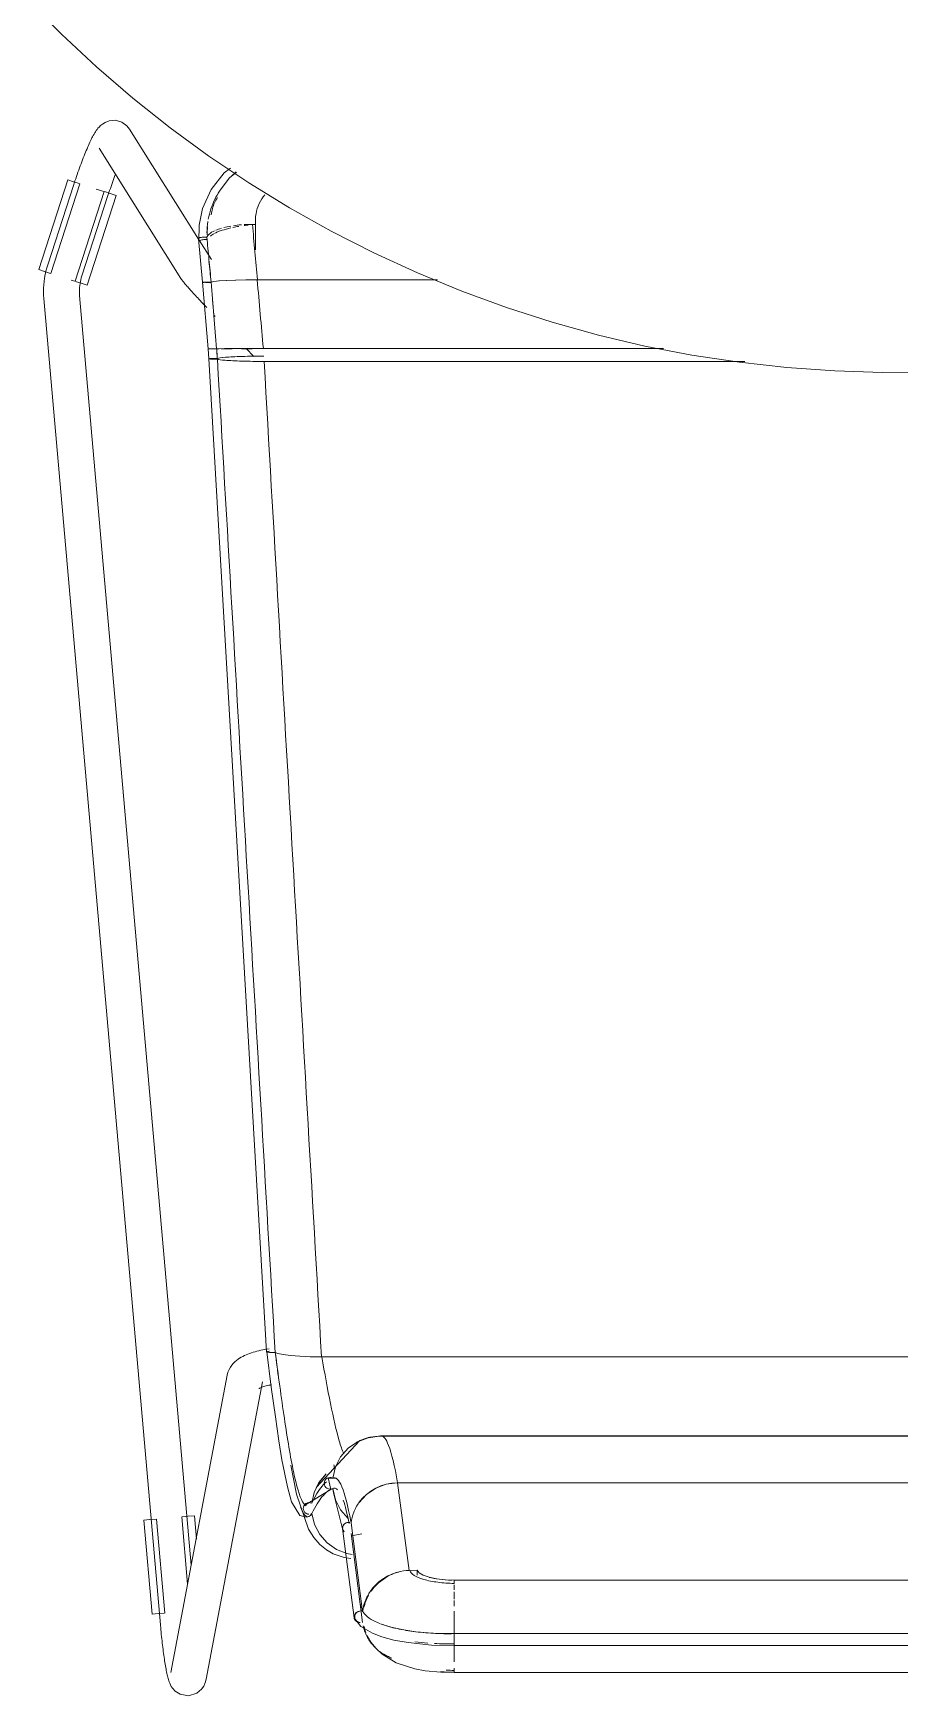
# Model space of a CAD drawing. Header units: millimetres. Extents: x 155927 to 295199, y -4084 to 97293.
# Drawn here: x 156999 to 157288, y 11264 to 11819 of the extents above; entities that cross this region are included whole.
import ezdxf

# ---------------------------------------------------------------- set-up
doc = ezdxf.new("R2010")
doc.units = ezdxf.units.MM
doc.header["$MEASUREMENT"] = 0
doc.layers.add('I-FURN', color=8, linetype='CONTINUOUS', lineweight=9)

msp = doc.modelspace()

# ---------------------------------------------------------------- linework, layer by layer
at = {"layer": 'I-FURN'}
for p, q in [((156996.69, 11830.47), (157007.95, 11819.1)), ((157007.95, 11819.1), (157019.64, 11808.18)), ((157019.64, 11808.18), (157031.77, 11797.75)), ((157031.77, 11797.75), (157044.3, 11787.8)), ((157019.06, 11786.1), (157018.83, 11785.7)), ((157019.31, 11786.49), (157019.06, 11786.1)), ((157019.56, 11786.88), (157019.31, 11786.49)), ((157019.84, 11787.27), (157019.56, 11786.88)), ((157020.15, 11787.67), (157019.84, 11787.27)), ((157020.52, 11788.1), (157020.15, 11787.67)), ((157020.99, 11788.57), (157020.52, 11788.1)), ((157021.61, 11789.09), (157020.99, 11788.57)), ((157022.53, 11789.65), (157021.61, 11789.09)), ((157023.91, 11790.17), (157022.53, 11789.65)), ((157025.88, 11790.35), (157023.91, 11790.17)), ((157028.11, 11789.76), (157025.88, 11790.35)), ((157029.84, 11788.54), (157028.11, 11789.76)), ((157029.84, 11788.54), (157030.74, 11787.41)), ((157053.77, 11750.65), (157030.74, 11787.41)), ((157044.3, 11787.8), (157057.22, 11778.36)), ((157016.49, 11780.86), (157016.25, 11780.28)), ((157016.73, 11781.42), (157016.49, 11780.86)), ((157016.97, 11781.97), (157016.73, 11781.42)), ((157017.21, 11782.5), (157016.97, 11781.97)), ((157017.45, 11783.01), (157017.21, 11782.5)), ((157017.68, 11783.5), (157017.45, 11783.01)), ((157017.91, 11783.97), (157017.68, 11783.5)), ((157018.14, 11784.43), (157017.91, 11783.97)), ((157018.37, 11784.87), (157018.14, 11784.43)), ((157018.6, 11785.29), (157018.37, 11784.87)), ((157018.83, 11785.7), (157018.6, 11785.29)), ((157020.57, 11781.04), (157047.87, 11737.46)), ((157014.23, 11775.13), (157013.98, 11774.43)), ((157014.49, 11775.82), (157014.23, 11775.13)), ((157014.74, 11776.49), (157014.49, 11775.82)), ((157014.99, 11777.16), (157014.74, 11776.49)), ((157015.25, 11777.81), (157014.99, 11777.16)), ((157015.5, 11778.45), (157015.25, 11777.81)), ((157015.75, 11779.08), (157015.5, 11778.45)), ((157016, 11779.69), (157015.75, 11779.08)), ((157016.25, 11780.28), (157016, 11779.69)), ((157057.22, 11778.36), (157070.51, 11769.45)), ((157000.37, 11740.44), (157010.05, 11770.45)), ((157010.05, 11770.45), (157012.01, 11769.81)), ((157012.01, 11769.81), (157013.98, 11769.18)), ((157012.23, 11769.35), (157012.08, 11768.89)), ((157012.47, 11770.08), (157012.23, 11769.35)), ((157012.72, 11770.82), (157012.47, 11770.08)), ((157012.97, 11771.55), (157012.72, 11770.82)), ((157013.22, 11772.28), (157012.97, 11771.55)), ((157013.47, 11773.01), (157013.22, 11772.28)), ((157013.72, 11773.72), (157013.47, 11773.01)), ((157013.98, 11774.43), (157013.72, 11773.72)), ((157024.99, 11769.59), (157024.76, 11768.93)), ((157025.23, 11770.25), (157024.99, 11769.59)), ((157025.46, 11770.9), (157025.23, 11770.25)), ((157025.7, 11771.53), (157025.46, 11770.9)), ((157025.93, 11772.16), (157025.7, 11771.53)), ((157062.36, 11772.74), (157058.02, 11767.21)), ((157064.1, 11771.08), (157060.6, 11766.5)), ((157064.4, 11774.37), (157062.36, 11772.74)), ((157066.43, 11773.03), (157064.1, 11771.08)), ((157070.51, 11769.45), (157084.14, 11761.08)), ((157012.08, 11768.89), (157003.36, 11742.07)), ((157004.41, 11739.13), (157014.1, 11769.14)), ((157022.17, 11766.53), (157012.48, 11736.53)), ((157014.78, 11738.36), (157023.49, 11765.18)), ((157016.52, 11735.22), (157026.21, 11765.23)), ((157022.07, 11766.57), (157019.59, 11767.37)), ((157022.28, 11766.5), (157024.26, 11765.86)), ((157023.6, 11765.51), (157023.49, 11765.18)), ((157023.82, 11766.2), (157023.6, 11765.51)), ((157024.05, 11766.89), (157023.82, 11766.2)), ((157024.29, 11767.58), (157024.05, 11766.89)), ((157024.26, 11765.86), (157026.21, 11765.23)), ((157024.52, 11768.26), (157024.29, 11767.58)), ((157024.76, 11768.93), (157024.52, 11768.26)), ((157058.02, 11767.21), (157055.12, 11760.9)), ((157060.6, 11766.5), (157058.69, 11762.82)), ((157055.12, 11760.9), (157053.91, 11755.25)), ((157084.14, 11761.08), (157098.1, 11753.26)), ((157053.91, 11755.25), (157053.82, 11749.79)), ((157071.77, 11755.57), (157072.82, 11755.57)), ((157072.76, 11756.82), (157072.76, 11747.06)), ((157098.1, 11753.26), (157112.36, 11746)), ((157055.12, 11736.19), (157053.7, 11750.68)), ((157058.04, 11743.83), (157054, 11750.28)), ((157003.36, 11742.07), (157003.03, 11740.98)), ((157112.36, 11746), (157126.89, 11739.32)), ((157002.32, 11739.81), (157000.37, 11740.44)), ((157002.15, 11736.5), (157002.05, 11735.36)), ((157002.31, 11737.63), (157002.15, 11736.5)), ((157002.5, 11738.76), (157002.31, 11737.63)), ((157004.29, 11739.17), (157002.32, 11739.81)), ((157002.75, 11739.87), (157002.5, 11738.76)), ((157003.03, 11740.98), (157002.75, 11739.87)), ((157012.38, 11736.56), (157011.22, 11736.94)), ((157014.57, 11735.85), (157012.6, 11736.49)), ((157014.16, 11735.77), (157014.27, 11736.42)), ((157014.27, 11736.42), (157014.41, 11737.07)), ((157014.41, 11737.07), (157014.58, 11737.71)), ((157014.58, 11737.71), (157014.77, 11738.34)), ((157014.77, 11738.34), (157014.78, 11738.36)), ((157047.87, 11737.46), (157048.09, 11737.13)), ((157048.09, 11737.13), (157048.27, 11736.88)), ((157048.27, 11736.88), (157048.44, 11736.65)), ((157048.44, 11736.65), (157048.62, 11736.43)), ((157048.62, 11736.43), (157048.8, 11736.2)), ((157048.8, 11736.2), (157048.99, 11735.97)), ((157048.99, 11735.97), (157049.19, 11735.73)), ((157055.12, 11736.19), (157055.19, 11736.22)), ((157055.19, 11736.22), (157055.12, 11736.19)), ((157056.95, 11713.99), (157055.12, 11736.19)), ((157055.12, 11736.19), (157055.19, 11736.17)), ((157055.19, 11736.17), (157055.12, 11736.19)), ((157055.38, 11736.24), (157055.19, 11736.22)), ((157055.19, 11736.17), (157055.37, 11736.14)), ((157055.38, 11736.14), (157055.19, 11736.17)), ((157055.37, 11736.14), (157055.66, 11736.12)), ((157055.67, 11736.26), (157055.38, 11736.24)), ((157055.38, 11736.24), (157055.68, 11736.26)), ((157055.67, 11736.12), (157055.38, 11736.14)), ((157056.06, 11736.28), (157055.67, 11736.26)), ((157055.68, 11736.26), (157056.06, 11736.28)), ((157056.05, 11736.1), (157056.5, 11736.09)), ((157056.5, 11736.09), (157056.05, 11736.1)), ((157056.51, 11736.29), (157056.06, 11736.28)), ((157056.06, 11736.28), (157056.52, 11736.29)), ((157056.5, 11736.09), (157056.99, 11736.09)), ((157056.99, 11736.09), (157056.5, 11736.09)), ((157057, 11736.29), (157056.51, 11736.29)), ((157056.52, 11736.29), (157057.01, 11736.29)), ((157056.99, 11736.09), (157057.49, 11736.09)), ((157057.49, 11736.09), (157056.99, 11736.09)), ((157057.5, 11736.29), (157057, 11736.29)), ((157057.01, 11736.29), (157057.5, 11736.29)), ((157057.49, 11736.09), (157057.96, 11736.1)), ((157057.96, 11736.1), (157057.49, 11736.09)), ((157057.97, 11736.28), (157057.5, 11736.29)), ((157057.5, 11736.29), (157057.97, 11736.28)), ((157057.97, 11736.28), (157058.86, 11736.48)), ((157058.86, 11736.48), (157057.97, 11736.28)), ((157060.6, 11736.66), (157058.86, 11736.48)), ((157058.86, 11736.48), (157060.58, 11736.65)), ((157060.58, 11736.65), (157063.04, 11736.8)), ((157063.08, 11736.81), (157060.6, 11736.66)), ((157063.07, 11736.81), (157066.11, 11736.92)), ((157066.18, 11736.92), (157063.08, 11736.81)), ((157066.17, 11736.92), (157069.61, 11736.99)), ((157069.61, 11736.99), (157066.18, 11736.92)), ((157073.47, 11737.02), (157069.71, 11737)), ((157069.71, 11736.99), (157073.35, 11737.02)), ((157133.59, 11737.02), (157073.47, 11737.02)), ((157073.47, 11737.02), (157133.59, 11737.02)), ((157126.89, 11739.32), (157141.69, 11733.23)), ((157001.98, 11734.22), (157001.97, 11733.08)), ((157001.97, 11733.08), (157002, 11731.94)), ((157002.05, 11735.36), (157001.98, 11734.22)), ((157002, 11731.94), (157002.07, 11730.8)), ((157002.07, 11730.8), (157002.08, 11730.76)), ((157002.08, 11730.76), (157041.03, 11287.43)), ((157013.97, 11733.13), (157013.98, 11733.79)), ((157013.99, 11732.47), (157013.97, 11733.13)), ((157013.98, 11733.79), (157014.01, 11734.45)), ((157014.03, 11731.81), (157013.99, 11732.47)), ((157014.01, 11734.45), (157014.07, 11735.11)), ((157051.31, 11307.46), (157014.03, 11731.81)), ((157014.07, 11735.11), (157014.16, 11735.77)), ((157016.52, 11735.22), (157014.57, 11735.85)), ((157049.19, 11735.73), (157049.4, 11735.48)), ((157049.4, 11735.48), (157049.63, 11735.21)), ((157049.63, 11735.21), (157049.88, 11734.93)), ((157049.88, 11734.93), (157050.13, 11734.64)), ((157050.13, 11734.64), (157050.41, 11734.33)), ((157050.41, 11734.33), (157050.69, 11734.01)), ((157050.69, 11734.01), (157050.99, 11733.67)), ((157050.99, 11733.67), (157051.31, 11733.32)), ((157051.31, 11733.32), (157051.64, 11732.96)), ((157051.64, 11732.96), (157051.98, 11732.58)), ((157051.98, 11732.58), (157052.34, 11732.19)), ((157052.34, 11732.19), (157052.71, 11731.79)), ((157052.71, 11731.79), (157053.09, 11731.37)), ((157053.09, 11731.37), (157053.48, 11730.95)), ((157053.48, 11730.95), (157053.88, 11730.51)), ((157053.88, 11730.51), (157054.3, 11730.07)), ((157141.69, 11733.23), (157156.71, 11727.73)), ((157054.3, 11730.07), (157054.72, 11729.61)), ((157054.72, 11729.61), (157055.15, 11729.15)), ((157055.15, 11729.15), (157055.59, 11728.68)), ((157055.59, 11728.68), (157056.04, 11728.2)), ((157056.04, 11728.2), (157056.49, 11727.72)), ((157058.85, 11725.23), (157059.34, 11724.73)), ((157156.71, 11727.73), (157171.94, 11722.84)), ((157171.94, 11722.84), (157187.36, 11718.56)), ((157056.95, 11713.99), (157057.22, 11710.63)), ((157057.02, 11713.99), (157056.95, 11713.99)), ((157056.95, 11713.99), (157057.02, 11713.99)), ((157057.01, 11713.99), (157056.95, 11713.99)), ((157056.95, 11713.99), (157057.02, 11713.99)), ((157057.2, 11713.99), (157057.01, 11713.99)), ((157057.21, 11713.99), (157057.02, 11713.99)), ((157057.02, 11713.99), (157057.21, 11713.99)), ((157057.02, 11713.99), (157057.21, 11713.99)), ((157057.49, 11714), (157057.2, 11713.99)), ((157057.21, 11713.99), (157057.5, 11714)), ((157057.5, 11713.98), (157057.21, 11713.99)), ((157057.21, 11713.99), (157057.5, 11713.98)), ((157057.88, 11714), (157057.49, 11714)), ((157057.5, 11714), (157057.88, 11714)), ((157057.89, 11713.98), (157057.5, 11713.98)), ((157057.5, 11713.98), (157057.88, 11713.98)), ((157057.88, 11714), (157058.33, 11714)), ((157058.33, 11714), (157057.88, 11714)), ((157057.88, 11713.98), (157058.33, 11713.98)), ((157058.34, 11713.98), (157057.89, 11713.98)), ((157058.33, 11714), (157058.82, 11714)), ((157058.82, 11714), (157058.33, 11714)), ((157058.33, 11713.98), (157058.83, 11713.98)), ((157058.83, 11713.98), (157058.34, 11713.98)), ((157058.82, 11714), (157059.32, 11714)), ((157059.32, 11714), (157058.82, 11714)), ((157059.33, 11713.98), (157058.83, 11713.98)), ((157058.83, 11713.98), (157059.32, 11713.98)), ((157059.32, 11714), (157059.79, 11714)), ((157059.79, 11714), (157059.32, 11714)), ((157059.32, 11713.98), (157059.79, 11713.98)), ((157059.8, 11713.98), (157059.33, 11713.98)), ((157059.79, 11714), (157060.68, 11714.01)), ((157060.67, 11714.01), (157059.79, 11714)), ((157062.42, 11714.03), (157060.67, 11714.01)), ((157060.68, 11714.01), (157062.43, 11714.03)), ((157062.44, 11713.95), (157061.3, 11713.96)), ((157061.3, 11713.96), (157062.44, 11713.95)), ((157064.92, 11714.04), (157062.42, 11714.03)), ((157062.43, 11714.03), (157064.92, 11714.04)), ((157064.94, 11713.94), (157062.44, 11713.95)), ((157062.44, 11713.95), (157064.94, 11713.94)), ((157068.06, 11714.05), (157064.92, 11714.04)), ((157064.93, 11714.04), (157068.06, 11714.05)), ((157068.06, 11714.05), (157071.62, 11714.05)), ((157071.62, 11714.05), (157068.06, 11714.05)), ((157068.06, 11713.93), (157071.62, 11713.93)), ((157071.62, 11713.93), (157068.07, 11713.93)), ((157069.62, 11714.05), (157072.19, 11711.38)), ((157075.41, 11714.05), (157071.62, 11714.05)), ((157071.63, 11714.05), (157075.41, 11714.05)), ((157075.41, 11714.05), (157209.15, 11714.05)), ((157209.15, 11714.05), (157075.41, 11714.05)), ((157187.36, 11718.56), (157202.93, 11714.9)), ((157202.93, 11714.9), (157218.64, 11711.86)), ((157057.29, 11710.66), (157057.22, 11710.63)), ((157076.51, 11378.72), (157057.22, 11710.63)), ((157057.22, 11710.63), (157057.29, 11710.6)), ((157057.48, 11710.69), (157057.29, 11710.66)), ((157057.29, 11710.6), (157057.48, 11710.58)), ((157057.78, 11710.71), (157057.48, 11710.69)), ((157057.48, 11710.58), (157057.77, 11710.55)), ((157057.77, 11710.55), (157058.15, 11710.54)), ((157058.16, 11710.73), (157057.78, 11710.71)), ((157058.15, 11710.54), (157058.6, 11710.53)), ((157058.61, 11710.74), (157058.16, 11710.73)), ((157058.6, 11710.53), (157059.09, 11710.52)), ((157059.1, 11710.74), (157058.61, 11710.74)), ((157059.09, 11710.52), (157059.59, 11710.52)), ((157059.6, 11710.74), (157059.1, 11710.74)), ((157059.59, 11710.52), (157060.06, 11710.53)), ((157060.07, 11710.73), (157059.6, 11710.74)), ((157060.06, 11710.53), (157060.95, 11710.32)), ((157060.97, 11710.94), (157060.07, 11710.73)), ((157060.95, 11710.32), (157062.7, 11710.13)), ((157062.72, 11711.13), (157060.97, 11710.94)), ((157062.7, 11710.13), (157065.2, 11709.97)), ((157065.22, 11711.3), (157062.72, 11711.13)), ((157065.2, 11709.97), (157068.33, 11709.84)), ((157068.33, 11711.42), (157065.22, 11711.3)), ((157071.88, 11711.5), (157068.33, 11711.42)), ((157068.33, 11709.84), (157071.89, 11709.76)), ((157075.57, 11711.53), (157071.88, 11711.5)), ((157071.89, 11709.76), (157075.68, 11709.74)), ((157075.68, 11709.74), (157236.25, 11709.74)), ((157236.25, 11709.74), (157075.68, 11709.74)), ((157218.64, 11711.86), (157234.46, 11709.46)), ((157234.46, 11709.46), (157250.36, 11707.69)), ((157250.36, 11707.69), (157266.32, 11706.56)), ((157266.32, 11706.56), (157282.31, 11706.06)), ((157282.31, 11706.06), (157298.31, 11706.21)), ((157064.86, 11374.24), (157065.37, 11374.83)), ((157065.37, 11374.83), (157065.89, 11375.35)), ((157065.89, 11375.35), (157066.42, 11375.8)), ((157066.42, 11375.8), (157066.96, 11376.21)), ((157066.96, 11376.21), (157067.49, 11376.56)), ((157067.49, 11376.56), (157068.03, 11376.89)), ((157068.03, 11376.89), (157068.57, 11377.18)), ((157068.57, 11377.18), (157069.12, 11377.45)), ((157069.12, 11377.45), (157069.68, 11377.7)), ((157069.68, 11377.7), (157070.25, 11377.94)), ((157070.25, 11377.94), (157070.83, 11378.16)), ((157070.83, 11378.16), (157071.42, 11378.36)), ((157071.42, 11378.36), (157072.03, 11378.56)), ((157072.03, 11378.56), (157072.65, 11378.74)), ((157072.65, 11378.74), (157073.28, 11378.91)), ((157073.28, 11378.91), (157073.92, 11379.07)), ((157073.92, 11379.07), (157074.57, 11379.23)), ((157074.57, 11379.23), (157075.24, 11379.37)), ((157075.24, 11379.37), (157075.92, 11379.5)), ((157075.92, 11379.5), (157076.62, 11379.63)), ((157076.51, 11378.72), (157076.57, 11378.78)), ((157076.58, 11378.78), (157076.52, 11378.72)), ((157076.52, 11378.72), (157078.07, 11366.87)), ((157076.62, 11379.63), (157077.32, 11379.75)), ((157077.05, 11378.87), (157076.76, 11378.83)), ((157076.76, 11378.83), (157077.05, 11378.87)), ((157076.78, 11378.62), (157077.08, 11378.58)), ((157077.07, 11378.57), (157076.78, 11378.62)), ((157077.43, 11378.9), (157077.05, 11378.87)), ((157077.05, 11378.87), (157077.43, 11378.9)), ((157077.46, 11378.54), (157077.07, 11378.57)), ((157077.08, 11378.58), (157077.46, 11378.54)), ((157077.46, 11378.54), (157077.92, 11378.52)), ((157077.92, 11378.52), (157077.46, 11378.54)), ((157077.92, 11378.52), (157078.41, 11378.51)), ((157078.41, 11378.51), (157077.92, 11378.52)), ((157078.41, 11378.51), (157078.91, 11378.52)), ((157078.91, 11378.52), (157078.41, 11378.51)), ((157078.91, 11378.52), (157079.38, 11378.53)), ((157079.38, 11378.53), (157078.91, 11378.52)), ((157080.28, 11378.13), (157079.38, 11378.53)), ((157079.38, 11378.53), (157080.28, 11378.13)), ((157082.02, 11377.77), (157080.28, 11378.13)), ((157080.28, 11378.13), (157082.03, 11377.77)), ((157084.49, 11377.46), (157082.03, 11377.77)), ((157082.03, 11377.77), (157084.52, 11377.45)), ((157087.58, 11377.22), (157084.52, 11377.45)), ((157084.52, 11377.45), (157087.63, 11377.22)), ((157091.1, 11377.06), (157087.62, 11377.22)), ((157087.63, 11377.22), (157091.16, 11377.06)), ((157094.85, 11377), (157091.16, 11377.06)), ((157091.16, 11377.06), (157094.93, 11377)), ((157094.93, 11377), (157478.33, 11377)), ((157478.33, 11377), (157094.93, 11377)), ((157063.32, 11370.88), (157044.51, 11271.58)), ((157063.32, 11370.88), (157063.58, 11371.86)), ((157063.58, 11371.86), (157063.94, 11372.76)), ((157063.94, 11372.76), (157064.38, 11373.55)), ((157064.38, 11373.55), (157064.86, 11374.24)), ((157056.3, 11269.35), (157075.11, 11368.64)), ((157073.89, 11366.41), (157073.92, 11366.43)), ((157073.92, 11366.43), (157073.99, 11366.47)), ((157073.99, 11366.47), (157074.08, 11366.52)), ((157074.08, 11366.52), (157074.23, 11366.59)), ((157074.23, 11366.59), (157074.42, 11366.68)), ((157074.42, 11366.68), (157074.65, 11366.77)), ((157074.65, 11366.77), (157074.92, 11366.88)), ((157074.92, 11366.88), (157075.23, 11366.98)), ((157075.23, 11366.98), (157075.56, 11367.09)), ((157075.56, 11367.09), (157075.93, 11367.2)), ((157075.93, 11367.2), (157076.32, 11367.31)), ((157076.32, 11367.31), (157076.74, 11367.41)), ((157076.74, 11367.41), (157077.19, 11367.52)), ((157077.19, 11367.52), (157077.66, 11367.62)), ((157077.66, 11367.62), (157078.15, 11367.71)), ((157078.07, 11366.87), (157079.42, 11356.94)), ((157079.42, 11356.94), (157080.61, 11348.92)), ((157080.61, 11348.92), (157081.64, 11342.6)), ((157093.06, 11333.39), (157107.66, 11349.09)), ((157106.88, 11348.67), (157103.74, 11346.5)), ((157103.74, 11346.49), (157106.88, 11348.66)), ((157106.56, 11348.49), (157111.03, 11350.21)), ((157110.45, 11350.03), (157106.88, 11348.67)), ((157106.88, 11348.66), (157110.45, 11350.02)), ((157107.66, 11349.09), (157109.59, 11349.79)), ((157110.45, 11350.02), (157114.24, 11350.5)), ((157114.24, 11350.5), (157110.45, 11350.03)), ((157111.03, 11350.21), (157114.78, 11350.65)), ((157114.24, 11350.5), (157459.02, 11350.5)), ((157459.02, 11350.5), (157114.24, 11350.5)), ((157153.68, 11350.66), (157114.77, 11350.66)), ((157458.48, 11350.66), (157153.68, 11350.66)), ((157081.64, 11342.6), (157083.44, 11333.58)), ((157101.23, 11343.62), (157099.48, 11340.23)), ((157099.48, 11340.23), (157101.24, 11343.61)), ((157103.74, 11346.5), (157101.23, 11343.62)), ((157101.24, 11343.61), (157103.74, 11346.49)), ((157084.62, 11340.81), (157086.52, 11331.15)), ((157096.4, 11337.9), (157094, 11335.06)), ((157094.01, 11335.06), (157096.4, 11337.9)), ((157096, 11335.71), (157096.3, 11336.11)), ((157096.29, 11336.11), (157096, 11335.71)), ((157096.67, 11336.43), (157096.29, 11336.11)), ((157096.3, 11336.11), (157096.68, 11336.43)), ((157097.13, 11336.63), (157096.67, 11336.43)), ((157096.68, 11336.43), (157097.13, 11336.63)), ((157096.77, 11336.48), (157099.65, 11336.53)), ((157097.07, 11336.61), (157097.91, 11332.72)), ((157097.13, 11336.63), (157097.62, 11336.71)), ((157097.62, 11336.71), (157097.13, 11336.63)), ((157097.62, 11336.71), (157098.12, 11336.67)), ((157098.11, 11336.67), (157097.62, 11336.71)), ((157098.58, 11336.51), (157098.11, 11336.67)), ((157098.12, 11336.67), (157098.59, 11336.51)), ((157099.48, 11340.23), (157098.58, 11336.51)), ((157083.44, 11333.58), (157084.85, 11328.59)), ((157086.52, 11331.15), (157090.51, 11319.43)), ((157088.95, 11327.19), (157098.34, 11332.9)), ((157092.36, 11331.74), (157091.58, 11328.12)), ((157091.58, 11328.12), (157092.37, 11331.73)), ((157094, 11335.06), (157092.36, 11331.74)), ((157092.37, 11331.73), (157094.01, 11335.06)), ((157095.81, 11335.25), (157095.74, 11334.76)), ((157095.74, 11334.76), (157095.81, 11334.27)), ((157095.75, 11334.76), (157095.81, 11335.25)), ((157095.81, 11334.27), (157095.75, 11334.76)), ((157095.81, 11335.25), (157096, 11335.71)), ((157096, 11335.71), (157095.81, 11335.25)), ((157096, 11333.81), (157095.81, 11334.27)), ((157095.81, 11334.27), (157096, 11333.81)), ((157096.3, 11333.41), (157096, 11333.81)), ((157096, 11333.81), (157096.29, 11333.4)), ((157096.29, 11333.4), (157096.67, 11333.09)), ((157096.68, 11333.09), (157096.3, 11333.41)), ((157096.67, 11333.09), (157097.13, 11332.89)), ((157097.13, 11332.89), (157096.68, 11333.09)), ((157097.62, 11332.81), (157097.13, 11332.89)), ((157097.13, 11332.89), (157097.62, 11332.8)), ((157098.12, 11332.85), (157097.62, 11332.81)), ((157097.62, 11332.8), (157098.11, 11332.84)), ((157098.11, 11332.84), (157098.58, 11333)), ((157098.59, 11333.01), (157098.12, 11332.85)), ((157098.58, 11333), (157099.48, 11329.29)), ((157098.81, 11331.59), (157098.59, 11333.01)), ((157098.94, 11331.16), (157098.62, 11333.02)), ((157101.91, 11319.54), (157098.94, 11331.16)), ((157109.84, 11331.03), (157107.36, 11328.29)), ((157112.96, 11333.11), (157109.84, 11331.03)), ((157116.5, 11334.43), (157112.96, 11333.11)), ((157120.27, 11334.9), (157116.5, 11334.43)), ((157124.13, 11305.63), (157120.27, 11334.9)), ((157120.27, 11334.9), (157452.98, 11334.9)), ((157452.98, 11334.9), (157120.27, 11334.9)), ((157084.85, 11328.59), (157087.62, 11323.95)), ((157088.81, 11326.83), (157088.75, 11326.34)), ((157088.75, 11326.34), (157088.81, 11326.82)), ((157088.83, 11325.85), (157088.75, 11326.34)), ((157088.75, 11326.34), (157088.82, 11325.85)), ((157088.99, 11327.29), (157088.81, 11326.83)), ((157088.81, 11326.82), (157089, 11327.28)), ((157088.82, 11325.85), (157089.02, 11325.4)), ((157089.02, 11325.4), (157088.83, 11325.85)), ((157089.28, 11327.69), (157088.99, 11327.29)), ((157089, 11327.28), (157089.28, 11327.69)), ((157089.32, 11325.01), (157089.02, 11325.4)), ((157089.02, 11325.4), (157089.32, 11325)), ((157089.66, 11328.01), (157089.28, 11327.69)), ((157089.28, 11327.69), (157089.66, 11328)), ((157089.71, 11324.7), (157089.32, 11325.01)), ((157089.32, 11325), (157089.71, 11324.7)), ((157089.66, 11328), (157090.11, 11328.21)), ((157090.11, 11328.21), (157089.66, 11328.01)), ((157090.11, 11328.21), (157090.6, 11328.3)), ((157090.6, 11328.3), (157090.11, 11328.21)), ((157090.6, 11328.3), (157091.1, 11328.27)), ((157091.1, 11328.27), (157090.6, 11328.3)), ((157091.1, 11328.27), (157091.58, 11328.12)), ((157091.58, 11328.12), (157091.1, 11328.27)), ((157099.48, 11329.29), (157101.23, 11325.9)), ((157101.23, 11325.9), (157103.74, 11323.02)), ((157035.45, 11322.45), (157037.5, 11322.63)), ((157038.21, 11291.04), (157035.45, 11322.45)), ((157037.5, 11322.63), (157039.56, 11322.81)), ((157042.44, 11291.41), (157039.68, 11322.82)), ((157048.13, 11323.57), (157050.11, 11301.09)), ((157048.26, 11323.58), (157050.32, 11323.76)), ((157050.32, 11323.76), (157052.36, 11323.94)), ((157053.06, 11316.04), (157052.36, 11323.94)), ((157087.62, 11323.95), (157089.81, 11323.42)), ((157090.17, 11324.51), (157089.71, 11324.7)), ((157089.71, 11324.7), (157090.16, 11324.5)), ((157089.81, 11323.42), (157090.72, 11323.71)), ((157090.16, 11324.5), (157090.66, 11324.43)), ((157090.66, 11324.43), (157090.17, 11324.51)), ((157090.51, 11319.43), (157092.33, 11316.61)), ((157091.63, 11324.64), (157091.16, 11324.47)), ((157091.16, 11324.47), (157091.63, 11324.64)), ((157092.54, 11321.01), (157091.63, 11324.64)), ((157091.63, 11324.64), (157092.53, 11321.01)), ((157092.53, 11321.01), (157094.27, 11317.69)), ((157101.95, 11320.32), (157101.88, 11319.85)), ((157101.88, 11319.85), (157101.95, 11319.39)), ((157105.75, 11289.84), (157101.9, 11319.62)), ((157102.14, 11320.76), (157101.95, 11320.32)), ((157101.95, 11319.39), (157102.14, 11318.94)), ((157102.43, 11321.15), (157102.14, 11320.76)), ((157102.81, 11321.45), (157102.43, 11321.15)), ((157103.27, 11321.64), (157102.81, 11321.45)), ((157103.76, 11321.72), (157103.27, 11321.64)), ((157104.26, 11321.68), (157103.76, 11321.72)), ((157104.77, 11321.89), (157104.73, 11321.53)), ((157104.73, 11321.53), (157108.57, 11291.83)), ((157092.33, 11316.61), (157094.32, 11314.36)), ((157094.27, 11317.69), (157096.75, 11314.86)), ((157094.32, 11314.36), (157096.49, 11312.58)), ((157096.75, 11314.86), (157099.83, 11312.69)), ((157102.14, 11318.94), (157102.43, 11318.56)), ((157108.59, 11288.29), (157104.75, 11317.98)), ((157104.87, 11317.2), (157108.36, 11317.89)), ((157096.49, 11312.58), (157098.76, 11311.24)), ((157098.76, 11311.24), (157102.36, 11309.95)), ((157099.83, 11312.69), (157103.35, 11311.28)), ((157102.36, 11309.95), (157104.63, 11309.65)), ((157105.1, 11310.92), (157103.35, 11311.29)), ((157103.35, 11311.28), (157105.09, 11310.92)), ((157126.85, 11305.69), (157124.13, 11305.63)), ((157126.85, 11305.69), (157126.85, 11304.03)), ((157127.49, 11304.83), (157126.85, 11305.69)), ((157128.84, 11304.05), (157127.49, 11304.83)), ((157130.82, 11303.37), (157128.84, 11304.05)), ((157133.31, 11302.86), (157130.82, 11303.37)), ((157136.17, 11302.55), (157133.31, 11302.86)), ((157139.2, 11302.44), (157136.17, 11302.55)), ((157434.06, 11302.44), (157139.2, 11302.44)), ((157139.2, 11302.38), (157434.05, 11302.38)), ((157139.2, 11299.11), (157139.2, 11300.85)), ((157139.2, 11296.06), (157139.2, 11298.53)), ((157107.82, 11294.26), (157108.13, 11291.82)), ((157139.2, 11293.7), (157139.2, 11295.54)), ((157139.2, 11288.51), (157139.2, 11292.07)), ((157040.26, 11291.22), (157038.21, 11291.04)), ((157042.32, 11291.4), (157040.26, 11291.22)), ((157041.04, 11287.28), (157041.03, 11287.43)), ((157041.11, 11286.52), (157041.04, 11287.28)), ((157041.18, 11285.77), (157041.11, 11286.52)), ((157106.11, 11289.35), (157108, 11286.96)), ((157108, 11286.96), (157111.83, 11284.66)), ((157114.53, 11287.8), (157117.97, 11286.71)), ((157117.97, 11286.71), (157122.4, 11285.74)), ((157139.2, 11288.32), (157139.2, 11284.51)), ((157139.2, 11284.51), (157139.2, 11288.32)), ((157041.25, 11285.03), (157041.18, 11285.77)), ((157041.32, 11284.28), (157041.25, 11285.03)), ((157041.4, 11283.54), (157041.32, 11284.28)), ((157041.48, 11282.81), (157041.4, 11283.54)), ((157041.56, 11282.08), (157041.48, 11282.81)), ((157041.64, 11281.36), (157041.56, 11282.08)), ((157041.72, 11280.66), (157041.64, 11281.36)), ((157041.81, 11279.96), (157041.72, 11280.66)), ((157110.13, 11283.85), (157111.46, 11281.58)), ((157111.46, 11281.58), (157113.13, 11279.51)), ((157111.83, 11284.66), (157115, 11283.47)), ((157115, 11283.47), (157119.04, 11282.39)), ((157119.04, 11282.39), (157123.76, 11281.52)), ((157122.4, 11285.74), (157126.41, 11285.15)), ((157123.76, 11281.52), (157131.64, 11280.72)), ((157126.41, 11285.15), (157132.98, 11284.61)), ((157131.64, 11280.72), (157139.2, 11280.57)), ((157132.98, 11284.61), (157139.2, 11284.54)), ((157434.05, 11284.54), (157139.2, 11284.54)), ((157139.2, 11280.58), (157139.2, 11284.43)), ((157139.2, 11284.43), (157139.2, 11284.2)), ((157139.2, 11284.2), (157139.2, 11283.87)), ((157139.2, 11283.87), (157139.2, 11283.45)), ((157139.2, 11283.45), (157139.2, 11282.98)), ((157139.2, 11282.98), (157139.2, 11282.48)), ((157139.2, 11282.48), (157139.2, 11281.99)), ((157139.2, 11281.99), (157139.2, 11281.54)), ((157139.2, 11281.54), (157139.2, 11281.15)), ((157139.2, 11281.15), (157139.2, 11280.84)), ((157139.2, 11280.84), (157139.2, 11280.64)), ((157139.2, 11280.82), (157139.2, 11277.79)), ((157139.2, 11277.8), (157139.2, 11280.82)), ((157139.2, 11280.64), (157139.2, 11280.57)), ((157139.2, 11280.57), (157434.05, 11280.57)), ((157041.89, 11279.27), (157041.81, 11279.96)), ((157041.98, 11278.59), (157041.89, 11279.27)), ((157042.07, 11277.93), (157041.98, 11278.59)), ((157042.16, 11277.28), (157042.07, 11277.93)), ((157042.25, 11276.65), (157042.16, 11277.28)), ((157042.34, 11276.03), (157042.25, 11276.65)), ((157042.43, 11275.42), (157042.34, 11276.03)), ((157042.52, 11274.84), (157042.43, 11275.42)), ((157042.61, 11274.27), (157042.52, 11274.84)), ((157113.13, 11279.51), (157115.11, 11277.68)), ((157115.11, 11277.68), (157119.83, 11274.81)), ((157119.83, 11274.81), (157125.98, 11272.79)), ((157139.2, 11275.06), (157139.2, 11277.64)), ((157042.71, 11273.72), (157042.61, 11274.27)), ((157042.8, 11273.19), (157042.71, 11273.72)), ((157042.89, 11272.67), (157042.8, 11273.19)), ((157042.99, 11272.18), (157042.89, 11272.67)), ((157043.08, 11271.7), (157042.99, 11272.18)), ((157043.18, 11271.24), (157043.08, 11271.7)), ((157043.28, 11270.8), (157043.18, 11271.24)), ((157043.38, 11270.37), (157043.28, 11270.8)), ((157043.48, 11269.95), (157043.38, 11270.37)), ((157043.59, 11269.55), (157043.48, 11269.95)), ((157043.71, 11269.16), (157043.59, 11269.55)), ((157056.21, 11268.93), (157056.3, 11269.35)), ((157125.98, 11272.79), (157129.48, 11272.14)), ((157129.48, 11272.14), (157134.68, 11271.62)), ((157134.68, 11271.62), (157139.2, 11271.54)), ((157139.2, 11271.55), (157139.2, 11273.03)), ((157139.2, 11271.71), (157139.2, 11271.54)), ((157139.2, 11271.54), (157434.05, 11271.54)), ((157043.83, 11268.76), (157043.71, 11269.16)), ((157043.97, 11268.36), (157043.83, 11268.76)), ((157044.14, 11267.93), (157043.97, 11268.36)), ((157044.36, 11267.45), (157044.14, 11267.93)), ((157044.66, 11266.89), (157044.36, 11267.45)), ((157045.14, 11266.19), (157044.66, 11266.89)), ((157045.99, 11265.28), (157045.14, 11266.19)), ((157047.65, 11264.24), (157045.99, 11265.28)), ((157050.41, 11263.76), (157047.65, 11264.24)), ((157053.16, 11264.59), (157050.41, 11263.76)), ((157053.16, 11264.59), (157054.74, 11265.91)), ((157054.74, 11265.91), (157055.48, 11267)), ((157055.48, 11267), (157055.86, 11267.8)), ((157055.86, 11267.8), (157056.07, 11268.42)), ((157056.07, 11268.42), (157056.21, 11268.93))]:
    msp.add_line(p, q, dxfattribs=at)
for centre, major_axis, ratio, start_param, end_param in [((157120.4, 11319.84), (15.78, 0), 0.955139, 1.579038, 2.545717), ((157120.4, 11319.84), (15.78, 0), 0.955139, 2.787556, 3.029056), ((157120.4, 11319.84), (15.78, 0), 0.955139, 2.545839, 2.787386), ((157103.84, 11319.85), (1.96, 0), 0.955139, 1.359855, 3.903556), ((157139.2, 11287.29), (0, 15.75), 0.000004, 0.290246, 0.472486), ((157139.2, 11275.81), (12.4, 0), 0.287441, 4.492176, 4.712389)]:
    msp.add_ellipse(centre, major_axis=major_axis, ratio=ratio, start_param=start_param, end_param=end_param, dxfattribs=at)
for points in [[(157065.03, 11771.9), (157065.46, 11772.31), (157065.91, 11772.7), (157066.37, 11773.08)], [(157056.54, 11751.24), (157056.68, 11751.63), (157057.25, 11752.38), (157058.39, 11753.08), (157059.09, 11753.41)], [(157056.57, 11752.78), (157056.58, 11754.02), (157056.68, 11755.26), (157056.86, 11756.48)], [(157056.77, 11754.75), (157056.66, 11753.86), (157056.64, 11752.97), (157056.64, 11752.06)], [(157064.59, 11754.36), (157062.52, 11753.88), (157060.46, 11753.3), (157059.37, 11752.67)], [(157059.53, 11753.61), (157060.09, 11753.84), (157060.7, 11754.06), (157061.38, 11754.26)], [(157062.19, 11754.47), (157062.93, 11754.66), (157063.73, 11754.82), (157064.57, 11754.97)], [(157067.25, 11754.89), (157066.56, 11754.78), (157065.91, 11754.65), (157065.25, 11754.51)], [(157065.42, 11755.11), (157066.27, 11755.23), (157067.14, 11755.35), (157068.06, 11755.41)], [(157070.36, 11755.34), (157069.88, 11755.28), (157069.41, 11755.22), (157068.95, 11755.15)], [(157068.99, 11755.47), (157069.9, 11755.53), (157070.82, 11755.57), (157071.77, 11755.57)], [(157073.47, 11737.02), (157073.16, 11740.16), (157072.57, 11746.4), (157072.03, 11752.55), (157071.77, 11755.57)], [(157072.82, 11755.57), (157072.77, 11756.08), (157072.76, 11756.58), (157072.77, 11757.09)], [(157057.97, 11736.28), (157057.73, 11738.81), (157057.25, 11743.84), (157056.77, 11748.8), (157056.54, 11751.24)], [(157059.12, 11752.55), (157058.48, 11752.24), (157058.09, 11751.92), (157057.76, 11751.6)], [(157057.94, 11736.28), (157057.71, 11738.59), (157057.48, 11740.91), (157057.25, 11743.18)], [(157057.97, 11736.28), (157058.28, 11732.58), (157058.88, 11725.15), (157059.48, 11717.72), (157059.79, 11714)], [(157074.38, 11725.55), (157074.04, 11729.37), (157073.69, 11733.2), (157073.35, 11737.02)], [(157075.41, 11714.05), (157075.07, 11717.89), (157074.73, 11721.72), (157074.38, 11725.55)], [(157060.06, 11710.53), (157060.01, 11711.11), (157059.92, 11712.26), (157059.83, 11713.42), (157059.79, 11714)], [(157060.07, 11710.73), (157060.02, 11711.27), (157059.93, 11712.36), (157059.84, 11713.44), (157059.8, 11713.98)], [(157060.06, 11710.53), (157063.28, 11655.13), (157069.72, 11544.36), (157076.16, 11433.77), (157079.38, 11378.53)], [(157085.26, 11543.25), (157082.07, 11598.71), (157078.87, 11654.21), (157075.68, 11709.74)], [(157094.85, 11377), (157091.66, 11432.36), (157088.46, 11487.78), (157085.26, 11543.25)], [(157080.58, 11369.17), (157080.18, 11372.26), (157079.79, 11375.4), (157079.39, 11378.52)], [(157114.77, 11350.65), (157114.59, 11350.65), (157114.42, 11350.6), (157114.24, 11350.5)], [(157099.14, 11339.57), (157099.09, 11340.04), (157099.03, 11340.5), (157098.98, 11340.98)], [(157100.22, 11332.59), (157099.68, 11333.16), (157099.13, 11333.3), (157098.59, 11333.01)], [(157104.1, 11321.32), (157103.44, 11324.44), (157102.78, 11327.36), (157102.12, 11329.08)], [(157124.13, 11305.63), (157122.84, 11305.59), (157120.34, 11305.23), (157116.74, 11303.81), (157113.59, 11301.62), (157111.06, 11298.78), (157109.3, 11295.44), (157108.72, 11293.07), (157108.57, 11291.83)], [(157139.2, 11301.31), (157137.31, 11301.34), (157133.57, 11301.6), (157128.78, 11302.56), (157125.45, 11303.96), (157124.51, 11305.06), (157124.38, 11305.61)], [(157130.82, 11303.33), (157132.88, 11302.78), (157135.59, 11302.5), (157138.37, 11302.4)], [(157109.03, 11293.34), (157109.34, 11294.73), (157109.85, 11296.1), (157110.54, 11297.35)], [(157114.36, 11287.87), (157112.9, 11288.44), (157110.43, 11289.7), (157109.12, 11291.11), (157108.77, 11291.84)], [(157109.66, 11284.95), (157109.4, 11285.6), (157109.24, 11286.28), (157109.09, 11286.96)], [(157130.39, 11281.35), (157128.92, 11281.46), (157127.46, 11281.61), (157126.05, 11281.79)], [(157139.2, 11281.11), (157136.98, 11281.07), (157134.78, 11281.1), (157132.6, 11281.21)], [(157139.2, 11271.63), (157137.62, 11271.62), (157136.12, 11271.7), (157134.69, 11271.84)]]:
    msp.add_open_spline(points, degree=3, dxfattribs=at)
for points, knots in [([(157057.01, 11757.29), (157057.44, 11759.59), (157058.47, 11762.86), (157060.2, 11765.78), (157060.79, 11766.64)], [0.1634809, 0.1634809, 0.1634809, 0.1634809, 0.3333333, 0.408557, 0.408557, 0.408557, 0.408557]), ([(157060.07, 11764.58), (157059.73, 11763.99), (157058.7, 11762.14), (157058.21, 11760.16), (157057.98, 11758.79)], [0.6175454, 0.6175454, 0.6175454, 0.6175454, 0.6666667, 0.7702374, 0.7702374, 0.7702374, 0.7702374]), ([(157072.82, 11755.57), (157072.6, 11757.96), (157073.23, 11761.56), (157075.16, 11764.56), (157075.93, 11765.46)], [0, 0, 0, 0, 0.3333333, 0.5, 0.5, 0.5, 0.5]), ([(157053.75, 11750.83), (157053.76, 11750.85), (157053.81, 11750.9), (157053.92, 11750.98), (157054.11, 11751.08), (157054.43, 11751.18), (157054.83, 11751.25), (157055.18, 11751.29), (157055.56, 11751.31), (157056, 11751.3), (157056.36, 11751.26), (157056.54, 11751.24)], [0.5555556, 0.5555556, 0.5555556, 0.5555556, 0.5833333, 0.6180556, 0.6527778, 0.7222222, 0.7916667, 0.8263889, 0.8611111, 0.9305556, 1, 1, 1, 1]), ([(157056.64, 11750.51), (157056.42, 11750.52), (157055.93, 11750.51), (157055.18, 11750.42), (157054.51, 11750.27), (157054.08, 11750.1), (157053.92, 11749.98), (157053.88, 11749.93)], [-1, -1, -1, -1, -0.90625, -0.8125, -0.71875, -0.625, -0.5625, -0.5625, -0.5625, -0.5625]), ([(157058.47, 11729.99), (157058.6, 11728.34), (157059.05, 11723.01), (157059.49, 11717.67), (157059.79, 11713.98)], [0.2766114, 0.2766114, 0.2766114, 0.2766114, 0.5, 1, 1, 1, 1]), ([(157057.22, 11710.63), (157057.22, 11710.65), (157057.36, 11710.68), (157057.76, 11710.71), (157058.14, 11710.73), (157058.6, 11710.74), (157059.1, 11710.74), (157059.6, 11710.74), (157059.92, 11710.74), (157060.07, 11710.73)], [-0.5, -0.5, -0.5, -0.5, -0.375, -0.3125, -0.25, -0.1875, -0.125, -0.0625, 0, 0, 0, 0]), ([(157060.06, 11710.53), (157059.83, 11710.53), (157059.34, 11710.52), (157058.71, 11710.52), (157058.25, 11710.53), (157057.84, 11710.55), (157057.38, 11710.58), (157057.22, 11710.61), (157057.22, 11710.63)], [-1, -1, -1, -1, -0.90625, -0.8125, -0.765625, -0.71875, -0.625, -0.501507, -0.501507, -0.501507, -0.501507]), ([(157075.68, 11709.74), (157074.4, 11709.74), (157071.85, 11709.76), (157068.25, 11709.83), (157065.08, 11709.96), (157061.72, 11710.18), (157060.34, 11710.39), (157060.06, 11710.53)], [-1, -1, -1, -1, -0.833333, -0.666667, -0.5, -0.333333, 0, 0, 0, 0]), ([(157060.07, 11710.73), (157060.36, 11710.87), (157061.75, 11711.08), (157065.1, 11711.3), (157068.26, 11711.43), (157071.82, 11711.51), (157074.32, 11711.52), (157075.57, 11711.53)], [-1, -1, -1, -1, -0.6666667, -0.5, -0.3333333, -0.1666667, -0.003964, -0.003964, -0.003964, -0.003964]), ([(157089.75, 11327.24), (157089.34, 11327.43), (157087.92, 11329.03), (157085.48, 11337.33), (157082.43, 11355.77), (157080.4, 11370.98), (157079.38, 11378.53)], [0.1500589, 0.1500589, 0.1500589, 0.1500589, 0.25, 0.5, 0.75, 1, 1, 1, 1]), ([(157102.23, 11344.73), (157101.74, 11345.88), (157100.28, 11350.12), (157097.85, 11360.84), (157095.9, 11371.62), (157094.93, 11377)], [0.375, 0.375, 0.375, 0.375, 0.5, 0.75, 1, 1, 1, 1]), ([(157120.27, 11334.9), (157119.27, 11340.63), (157117.43, 11348.27), (157115.6, 11350.66), (157114.78, 11350.65)], [0, 0, 0, 0, 0.5, 0.9107153, 0.9107153, 0.9107153, 0.9107153]), ([(157104.64, 11322), (157103.64, 11327.26), (157101.63, 11335.12), (157099.61, 11337.06), (157098.59, 11336.51)], [0.0144769, 0.0144769, 0.0144769, 0.0144769, 0.5, 1, 1, 1, 1]), ([(157096.46, 11335.25), (157096, 11334.86), (157094.37, 11333.19), (157092.74, 11330.53), (157091.58, 11328.12)], [0.3036932, 0.3036932, 0.3036932, 0.3036932, 0.5, 1, 1, 1, 1]), ([(157097.91, 11332.72), (157096.97, 11332.25), (157094.88, 11330.47), (157092.79, 11327.04), (157091.63, 11324.64)], [0.0974617, 0.0974617, 0.0974617, 0.0974617, 0.5, 1, 1, 1, 1]), ([(157091.63, 11324.64), (157090.6, 11323.08), (157089.35, 11323.31), (157088.09, 11326.21), (157087.86, 11326.84)], [0, 0, 0, 0, 0.25, 0.3070827, 0.3070827, 0.3070827, 0.3070827]), ([(157111.4, 11298.71), (157112.84, 11300.76), (157115.78, 11303.27), (157119.35, 11304.83), (157120.6, 11305.08)], [-0.6666667, -0.6666667, -0.6666667, -0.6666667, -0.3333333, -0.1666667, -0.1666667, -0.1666667, -0.1666667]), ([(157107.72, 11292.01), (157107.57, 11292), (157107.35, 11291.97), (157107.06, 11291.89), (157106.79, 11291.78), (157106.47, 11291.58), (157106.15, 11291.28), (157105.92, 11290.91), (157105.79, 11290.55), (157105.74, 11290.24), (157105.73, 11289.97), (157105.77, 11289.7), (157105.84, 11289.46), (157105.95, 11289.21), (157106.15, 11288.91), (157106.47, 11288.6), (157106.87, 11288.38), (157107.22, 11288.28), (157107.48, 11288.25), (157107.64, 11288.24), (157107.72, 11288.24)], [0.1111111, 0.1111111, 0.1111111, 0.1111111, 0.1666667, 0.1944444, 0.2222222, 0.2777778, 0.3333333, 0.3888889, 0.4444444, 0.4791667, 0.5138889, 0.5486111, 0.5833333, 0.6180556, 0.6527778, 0.7222222, 0.7916667, 0.8263889, 0.8611111, 0.8888889, 0.8888889, 0.8888889, 0.8888889]), ([(157107.81, 11288.26), (157107.64, 11288.26), (157107.35, 11288.3), (157106.97, 11288.44), (157106.56, 11288.7), (157106.1, 11289.22), (157105.85, 11290.08), (157106.08, 11290.88), (157106.47, 11291.41), (157106.86, 11291.72), (157107.16, 11291.87), (157107.32, 11291.92)], [-0.875, -0.875, -0.875, -0.875, -0.8125, -0.765625, -0.71875, -0.625, -0.5, -0.375, -0.3125, -0.25, -0.1875, -0.1875, -0.1875, -0.1875]), ([(157108.8, 11287.08), (157108.96, 11286.34), (157109.52, 11284.47), (157111.07, 11281.64), (157112.75, 11279.8), (157113.7, 11279.03)], [0.0634811, 0.0634811, 0.0634811, 0.0634811, 0.1666667, 0.3333333, 0.5, 0.5, 0.5, 0.5]), ([(157139.2, 11284.51), (157136.86, 11284.46), (157132.2, 11284.54), (157125.36, 11285.17), (157119.25, 11286.26), (157116.03, 11287.27), (157114.54, 11287.8)], [0.0000052, 0.0000052, 0.0000052, 0.0000052, 0.1666667, 0.3333333, 0.5, 0.6602535, 0.6602535, 0.6602535, 0.6602535]), ([(157114.5, 11278.41), (157115.23, 11277.88), (157116.48, 11277.16), (157117.81, 11276.53), (157118.32, 11276.33)], [0.5455526, 0.5455526, 0.5455526, 0.5455526, 0.6666667, 0.739481, 0.739481, 0.739481, 0.739481])]:
    msp.add_open_spline(points, degree=3, knots=knots, dxfattribs=at)

doc.saveas('drawing.dxf')
